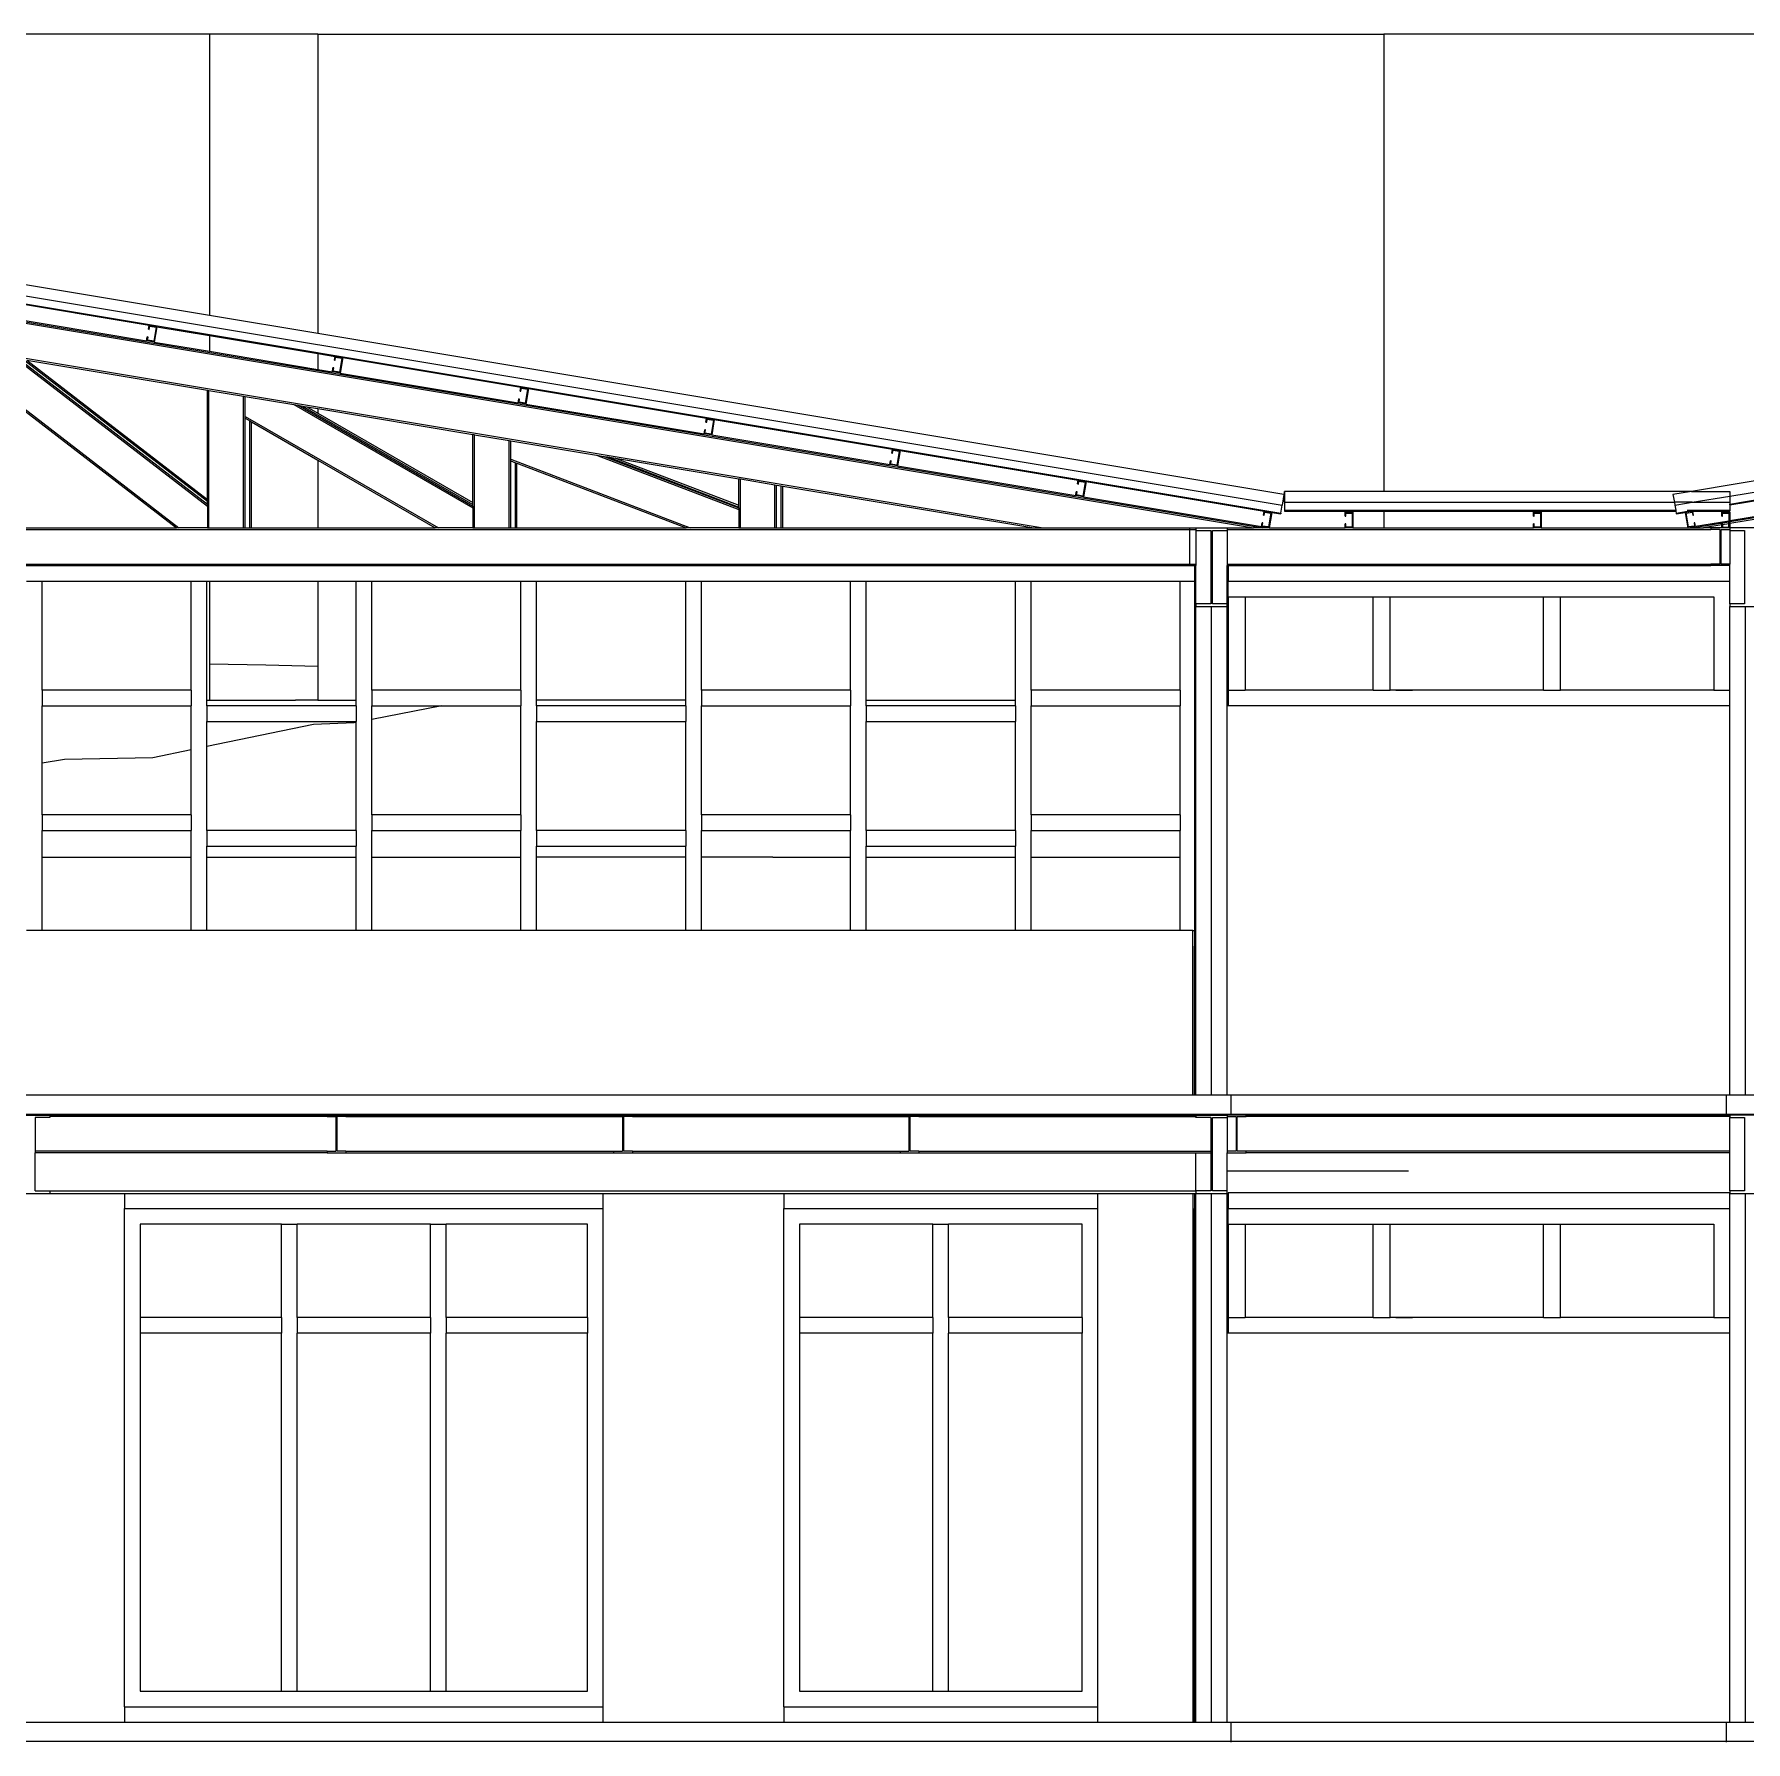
# Model space of a CAD drawing. Extents: x -49.2 to 49.2, y -12.4 to 14.6.
# Drawn here: x -15.67 to -4.77, y 1.96 to 12.83 of the extents above; entities that cross this region are included whole.
import ezdxf

# ---------------------------------------------------------------- set-up
doc = ezdxf.new("R2010")
doc.units = 0
doc.layers.get('0').update_dxf_attribs({"linetype": 'CONTINUOUS'})
doc.layers.add('SECTIONCUTEDGES', color=7, linetype='CONTINUOUS')

msp = doc.modelspace()

# ---------------------------------------------------------------- linework, layer by layer
for p, q in [((-14.553, 12.833), (-22.623, 12.833)), ((-14.553, 12.833), (-14.553, 11.042)), ((-13.863, 12.833), (-14.553, 12.833)), ((-13.863, 12.833), (-13.863, 10.927)), ((-13.863, 12.833), (-7.073, 12.833)), ((-7.073, 12.833), (-7.073, 9.921)), ((-3.773, 12.833), (-7.073, 12.833)), ((-24.951, 12.653), (-7.729, 9.783)), ((-25.01, 12.539), (-7.903, 9.688)), ((-24.969, 12.542), (-7.843, 9.688)), ((-4.87, 9.84), (11.846, 12.626)), ((12.07, 12.539), (-4.87, 9.716)), ((11.739, 12.494), (-4.87, 9.726)), ((-25.046, 12.322), (-9.243, 9.688)), ((-16.072, 11.168), (-14.938, 10.979)), ((-16.089, 11.069), (-14.954, 10.88)), ((-14.889, 10.97), (-14.553, 10.914)), ((-14.553, 10.914), (-14.553, 10.813)), ((-14.553, 10.914), (-13.863, 10.799)), ((-14.905, 10.872), (-14.553, 10.813)), ((-14.553, 10.813), (-13.863, 10.698)), ((-13.863, 10.799), (-13.863, 10.698)), ((-13.863, 10.799), (-13.754, 10.781)), ((-15.789, 10.769), (-14.567, 9.827)), ((-15.769, 10.766), (-14.567, 9.84)), ((-15.738, 10.761), (-14.567, 9.858)), ((-15.718, 10.757), (-14.567, 9.87)), ((-15.718, 10.757), (-14.567, 10.565)), ((-13.863, 10.698), (-13.771, 10.683)), ((-13.705, 10.773), (-12.571, 10.584)), ((-16.02, 10.668), (-14.748, 9.688)), ((-15.98, 10.625), (-14.764, 9.688)), ((-13.721, 10.674), (-12.587, 10.485)), ((-12.521, 10.576), (-11.387, 10.387)), ((-14.567, 10.565), (-14.557, 10.564)), ((-14.567, 9.87), (-14.567, 10.565)), ((-14.557, 9.688), (-14.557, 10.564)), ((-14.557, 10.564), (-14.337, 10.527)), ((-14.337, 9.688), (-14.337, 10.527)), ((-14.337, 10.527), (-14.327, 10.525)), ((-14.327, 10.398), (-14.327, 10.525)), ((-14.327, 10.525), (-14.017, 10.474)), ((-14.017, 10.474), (-12.875, 9.815)), ((-14.017, 10.474), (-13.989, 10.469)), ((-13.989, 10.469), (-12.875, 9.827)), ((-13.989, 10.469), (-13.961, 10.464)), ((-12.538, 10.477), (-11.403, 10.288)), ((-14.327, 10.387), (-14.327, 10.398)), ((-14.327, 10.398), (-13.095, 9.688)), ((-14.327, 9.688), (-14.327, 10.387)), ((-14.327, 10.387), (-14.297, 10.37)), ((-14.297, 9.688), (-14.297, 10.37)), ((-14.297, 10.37), (-14.287, 10.364)), ((-14.287, 9.688), (-14.287, 10.364)), ((-14.287, 10.364), (-13.863, 10.119)), ((-13.961, 10.464), (-12.875, 9.838)), ((-13.961, 10.464), (-13.933, 10.46)), ((-13.933, 10.46), (-13.863, 10.419)), ((-13.933, 10.46), (-13.863, 10.448)), ((-13.863, 10.448), (-13.863, 10.419)), ((-13.863, 10.448), (-12.875, 10.283)), ((-13.863, 10.419), (-12.875, 9.85)), ((-11.338, 10.379), (-10.203, 10.189)), ((-12.865, 10.282), (-12.875, 10.283)), ((-12.875, 9.85), (-12.875, 10.283)), ((-12.865, 9.688), (-12.865, 10.282)), ((-12.865, 10.282), (-12.645, 10.245)), ((-11.354, 10.28), (-10.22, 10.091)), ((-12.645, 9.688), (-12.645, 10.245)), ((-12.645, 10.245), (-12.635, 10.243)), ((-12.635, 10.125), (-12.635, 10.243)), ((-12.635, 10.243), (-12.088, 10.152)), ((-12.088, 10.152), (-12.039, 10.144)), ((-12.088, 10.152), (-11.182, 9.806)), ((-12.039, 10.144), (-11.182, 9.817)), ((-12.039, 10.144), (-12.017, 10.14)), ((-12.017, 10.14), (-11.182, 9.821)), ((-12.017, 10.14), (-11.968, 10.132)), ((-10.154, 10.181), (-9.02, 9.992)), ((-13.863, 10.119), (-13.863, 9.688)), ((-13.863, 10.119), (-13.115, 9.688)), ((-12.635, 10.115), (-12.635, 10.125)), ((-12.635, 10.125), (-11.491, 9.688)), ((-12.635, 9.688), (-12.635, 10.115)), ((-12.635, 10.115), (-12.605, 10.103)), ((-12.605, 9.688), (-12.605, 10.103)), ((-12.605, 10.103), (-12.595, 10.1)), ((-12.595, 9.688), (-12.595, 10.1)), ((-12.595, 10.1), (-11.518, 9.688)), ((-11.968, 10.132), (-11.182, 9.832)), ((-11.968, 10.132), (-11.182, 10.001)), ((-10.17, 10.083), (-9.036, 9.894)), ((-11.182, 10.001), (-11.172, 10)), ((-11.182, 9.832), (-11.182, 10.001)), ((-11.172, 9.688), (-11.172, 10)), ((-11.172, 10), (-10.952, 9.963)), ((-10.952, 9.688), (-10.952, 9.963)), ((-10.952, 9.963), (-10.942, 9.961)), ((-10.942, 9.688), (-10.942, 9.961)), ((-10.942, 9.961), (-10.912, 9.956)), ((-10.912, 9.688), (-10.912, 9.956)), ((-10.912, 9.956), (-10.902, 9.955)), ((-10.902, 9.688), (-10.902, 9.955)), ((-10.902, 9.955), (-9.303, 9.688)), ((-8.97, 9.984), (-7.836, 9.795)), ((-4.87, 9.834), (-3.97, 9.984)), ((-14.567, 9.858), (-14.567, 9.87)), ((-14.567, 9.84), (-14.567, 9.858)), ((-14.567, 9.84), (-14.567, 9.827)), ((-14.567, 9.827), (-14.567, 9.688)), ((-12.875, 9.838), (-12.875, 9.85)), ((-12.875, 9.827), (-12.875, 9.838)), ((-12.875, 9.827), (-12.875, 9.815)), ((-12.875, 9.815), (-12.875, 9.688)), ((-11.182, 9.821), (-11.182, 9.832)), ((-11.182, 9.817), (-11.182, 9.821)), ((-11.182, 9.817), (-11.182, 9.806)), ((-8.987, 9.885), (-7.852, 9.696)), ((-7.729, 9.783), (-7.721, 9.832)), ((-7.706, 9.921), (-7.706, 9.801)), ((-7.706, 9.921), (-7.706, 9.801)), ((-7.706, 9.921), (-7.706, 9.801)), ((-7.706, 9.851), (-7.706, 9.801)), ((-5.219, 9.832), (-5.214, 9.801)), ((-3.953, 9.885), (-4.87, 9.733)), ((-4.87, 9.851), (-4.87, 9.84)), ((-4.87, 9.834), (-4.87, 9.84)), ((-4.87, 9.834), (-4.87, 9.801)), ((-11.182, 9.806), (-11.182, 9.688)), ((-7.787, 9.787), (-7.73, 9.777)), ((-7.729, 9.783), (-7.73, 9.777)), ((-7.706, 9.801), (-5.214, 9.801)), ((-7.706, 9.801), (-7.706, 9.795)), ((-7.706, 9.795), (-7.073, 9.795)), ((-7.073, 9.795), (-7.073, 9.688)), ((-7.073, 9.795), (-5.213, 9.795)), ((-5.214, 9.801), (-5.213, 9.795)), ((-5.213, 9.795), (-5.211, 9.783)), ((-5.211, 9.783), (-5.139, 9.795)), ((-5.211, 9.783), (-5.21, 9.777)), ((-5.21, 9.777), (-5.153, 9.787)), ((-5.14, 9.801), (-5.104, 9.801)), ((-5.139, 9.795), (-5.104, 9.801)), ((-5.139, 9.795), (-5.104, 9.795)), ((-5.104, 9.801), (-4.87, 9.801)), ((-5.104, 9.795), (-4.87, 9.795)), ((-4.875, 9.725), (-5.097, 9.688)), ((-4.875, 9.732), (-5.088, 9.696)), ((-4.92, 9.708), (-5.037, 9.688)), ((-4.875, 9.715), (-4.915, 9.708)), ((-4.87, 9.801), (-4.87, 9.795)), ((-23.11, 9.678), (-8.31, 9.678)), ((-15.98, 9.688), (-14.764, 9.688)), ((-14.748, 9.688), (-14.764, 9.688)), ((-14.567, 9.688), (-14.748, 9.688)), ((-14.567, 9.688), (-14.557, 9.688)), ((-14.557, 9.688), (-14.337, 9.688)), ((-14.337, 9.688), (-14.327, 9.688)), ((-14.327, 9.688), (-14.297, 9.688)), ((-14.297, 9.688), (-14.287, 9.688)), ((-14.287, 9.688), (-13.863, 9.688)), ((-13.863, 9.688), (-13.115, 9.688)), ((-13.095, 9.688), (-13.115, 9.688)), ((-12.875, 9.688), (-13.095, 9.688)), ((-12.875, 9.688), (-12.865, 9.688)), ((-12.865, 9.688), (-12.645, 9.688)), ((-12.645, 9.688), (-12.635, 9.688)), ((-12.635, 9.688), (-12.605, 9.688)), ((-12.605, 9.688), (-12.595, 9.688)), ((-12.595, 9.688), (-11.518, 9.688)), ((-11.491, 9.688), (-11.518, 9.688)), ((-11.182, 9.688), (-11.491, 9.688)), ((-11.182, 9.688), (-11.172, 9.688)), ((-11.172, 9.688), (-10.952, 9.688)), ((-10.952, 9.688), (-10.942, 9.688)), ((-10.942, 9.688), (-10.912, 9.688)), ((-10.912, 9.688), (-10.902, 9.688)), ((-10.902, 9.688), (-9.303, 9.688)), ((-9.303, 9.688), (-9.243, 9.688)), ((-9.243, 9.688), (-8.31, 9.688)), ((-8.31, 9.688), (-8.27, 9.688)), ((-8.31, 9.688), (-8.31, 9.678)), ((-8.31, 9.678), (-8.27, 9.678)), ((-8.31, 9.678), (-8.31, 9.458)), ((-8.27, 9.672), (-8.27, 9.458)), ((-8.07, 9.688), (-7.903, 9.688)), ((-8.07, 9.678), (-4.99, 9.678)), ((-8.07, 9.672), (-8.07, 9.458)), ((-7.843, 9.688), (-7.903, 9.688)), ((-7.903, 9.688), (-7.903, 9.688)), ((-7.803, 9.688), (-7.843, 9.688)), ((-7.803, 9.688), (-7.32, 9.688)), ((-7.27, 9.688), (-7.073, 9.688)), ((-7.073, 9.688), (-6.12, 9.688)), ((-6.07, 9.688), (-5.137, 9.688)), ((-5.137, 9.688), (-5.097, 9.688)), ((-5.097, 9.688), (-5.037, 9.688)), ((-4.99, 9.688), (-5.037, 9.688)), ((-5.037, 9.688), (-5.037, 9.688)), ((-4.87, 9.672), (-4.87, 9.458)), ((-22.623, 9.458), (-14.553, 9.458)), ((-22.623, 9.448), (-14.553, 9.448)), ((-14.553, 9.458), (-14.553, 9.448)), ((-14.553, 9.458), (-13.863, 9.458)), ((-14.553, 9.448), (-13.863, 9.448)), ((-13.863, 9.458), (-13.863, 9.448)), ((-13.863, 9.458), (-8.31, 9.458)), ((-13.863, 9.448), (-8.31, 9.448)), ((-8.31, 9.458), (-8.31, 9.448)), ((-8.31, 9.458), (-8.27, 9.458)), ((-8.31, 9.448), (-8.28, 9.448)), ((-8.28, 9.448), (-8.27, 9.448)), ((-8.28, 9.448), (-8.28, 9.348)), ((-8.27, 9.458), (-8.27, 9.448)), ((-8.27, 9.348), (-8.27, 9.448)), ((-8.07, 9.458), (-8.07, 9.448)), ((-8.07, 9.458), (-4.99, 9.458)), ((-8.07, 9.448), (-8.064, 9.448)), ((-8.07, 9.204), (-8.07, 9.448)), ((-8.064, 9.448), (-8.064, 9.348)), ((-8.064, 9.448), (-4.99, 9.448)), ((-4.87, 9.348), (-4.87, 9.448)), ((-15.72, 9.348), (-15.62, 9.348)), ((-15.62, 8.654), (-15.62, 9.348)), ((-15.62, 9.348), (-14.67, 9.348)), ((-14.67, 9.348), (-14.57, 9.348)), ((-14.67, 8.654), (-14.67, 9.348)), ((-14.57, 8.59), (-14.57, 9.348)), ((-14.57, 9.348), (-14.553, 9.348)), ((-14.553, 9.348), (-14.553, 8.975)), ((-14.553, 9.348), (-13.863, 9.348)), ((-13.863, 9.348), (-13.863, 8.96)), ((-13.863, 9.348), (-13.62, 9.348)), ((-13.62, 9.348), (-13.52, 9.348)), ((-13.62, 8.59), (-13.62, 9.348)), ((-13.52, 8.654), (-13.52, 9.348)), ((-13.52, 9.348), (-12.57, 9.348)), ((-12.57, 9.348), (-12.47, 9.348)), ((-12.57, 8.654), (-12.57, 9.348)), ((-12.47, 8.59), (-12.47, 9.348)), ((-12.47, 9.348), (-11.52, 9.348)), ((-11.52, 9.348), (-11.42, 9.348)), ((-11.52, 8.59), (-11.52, 9.348)), ((-11.42, 8.654), (-11.42, 9.348)), ((-11.42, 9.348), (-10.47, 9.348)), ((-10.47, 9.348), (-10.37, 9.348)), ((-10.47, 8.654), (-10.47, 9.348)), ((-10.37, 8.59), (-10.37, 9.348)), ((-10.37, 9.348), (-9.42, 9.348)), ((-9.42, 9.348), (-9.32, 9.348)), ((-9.42, 8.59), (-9.42, 9.348)), ((-9.32, 8.654), (-9.32, 9.348)), ((-9.32, 9.348), (-8.37, 9.348)), ((-8.37, 9.348), (-8.28, 9.348)), ((-8.37, 8.654), (-8.37, 9.348)), ((-8.28, 9.348), (-8.27, 9.348)), ((-8.28, 9.348), (-8.28, 7.124)), ((-8.27, 9.204), (-8.27, 9.348)), ((-8.064, 9.348), (-4.87, 9.348)), ((-8.064, 9.248), (-8.064, 9.348)), ((-4.87, 9.204), (-4.87, 9.348)), ((-8.27, 7.124), (-8.27, 9.188)), ((-8.17, 6.074), (-8.17, 9.188)), ((-8.07, 8.59), (-8.07, 9.188)), ((-8.064, 9.248), (-8.064, 8.654)), ((-8.064, 9.248), (-7.957, 9.248)), ((-7.957, 9.248), (-7.957, 8.654)), ((-7.957, 9.248), (-7.141, 9.248)), ((-7.141, 9.248), (-7.033, 9.248)), ((-7.141, 8.654), (-7.141, 9.248)), ((-7.033, 8.654), (-7.033, 9.248)), ((-7.033, 9.248), (-6.056, 9.248)), ((-6.056, 9.248), (-5.948, 9.248)), ((-6.056, 8.654), (-6.056, 9.248)), ((-5.948, 8.654), (-5.948, 9.248)), ((-5.948, 9.248), (-4.971, 9.248)), ((-4.971, 9.248), (-4.971, 8.654)), ((-4.87, 8.654), (-4.87, 9.188)), ((-4.77, 6.074), (-4.77, 9.188)), ((-14.553, 8.975), (-14.553, 8.83)), ((-13.863, 8.96), (-13.863, 8.806)), ((-14.553, 8.83), (-14.553, 8.821)), ((-14.194, 8.813), (-14.553, 8.821)), ((-14.553, 8.821), (-14.553, 8.805)), ((-14.553, 8.805), (-14.553, 8.792)), ((-14.553, 8.792), (-14.553, 8.777)), ((-14.553, 8.777), (-14.553, 8.59)), ((-13.863, 8.806), (-14.194, 8.813)), ((-13.863, 8.806), (-13.863, 8.798)), ((-13.863, 8.798), (-13.863, 8.772)), ((-13.863, 8.772), (-13.863, 8.761)), ((-13.863, 8.761), (-13.863, 8.748)), ((-13.863, 8.748), (-13.863, 8.59)), ((-14.67, 8.654), (-15.62, 8.654)), ((-15.62, 8.654), (-15.62, 8.554)), ((-14.67, 8.654), (-14.67, 8.554)), ((-12.57, 8.654), (-13.52, 8.654)), ((-13.52, 8.654), (-13.52, 8.554)), ((-12.57, 8.654), (-12.57, 8.554)), ((-10.47, 8.654), (-11.42, 8.654)), ((-11.42, 8.654), (-11.42, 8.554)), ((-10.47, 8.654), (-10.47, 8.554)), ((-8.37, 8.654), (-9.32, 8.654)), ((-9.32, 8.654), (-9.32, 8.554)), ((-8.37, 8.654), (-8.37, 8.554)), ((-8.064, 8.654), (-7.957, 8.654)), ((-8.064, 8.654), (-8.064, 8.59)), ((-7.141, 8.654), (-7.957, 8.654)), ((-7.141, 8.654), (-7.033, 8.654)), ((-6.056, 8.654), (-7.033, 8.654)), ((-6.997, 8.654), (-6.891, 8.654)), ((-6.056, 8.654), (-5.948, 8.654)), ((-4.971, 8.654), (-5.948, 8.654)), ((-4.971, 8.654), (-4.87, 8.654)), ((-4.87, 8.554), (-4.87, 8.654)), ((-15.62, 8.554), (-15.574, 8.554)), ((-15.62, 8.542), (-15.62, 8.554)), ((-15.62, 8.389), (-15.62, 8.542)), ((-15.574, 8.554), (-14.87, 8.554)), ((-14.87, 8.554), (-14.821, 8.554)), ((-14.821, 8.554), (-14.67, 8.554)), ((-14.67, 8.42), (-14.67, 8.554)), ((-14.57, 8.554), (-14.57, 8.59)), ((-14.57, 8.59), (-14.553, 8.59)), ((-14.57, 8.554), (-14.57, 8.454)), ((-14.147, 8.554), (-14.57, 8.554)), ((-14.553, 8.59), (-14.006, 8.59)), ((-14.095, 8.554), (-14.147, 8.554)), ((-13.62, 8.554), (-14.095, 8.554)), ((-13.863, 8.59), (-14.006, 8.59)), ((-13.863, 8.59), (-13.62, 8.59)), ((-13.62, 8.554), (-13.62, 8.59)), ((-13.62, 8.554), (-13.62, 8.454)), ((-13.074, 8.554), (-13.52, 8.468)), ((-13.52, 8.554), (-13.47, 8.554)), ((-13.52, 8.521), (-13.52, 8.554)), ((-13.52, 8.468), (-13.52, 8.521)), ((-13.47, 8.554), (-13.074, 8.554)), ((-13.074, 8.554), (-12.603, 8.554)), ((-12.603, 8.554), (-12.57, 8.554)), ((-12.57, 8.546), (-12.57, 8.554)), ((-12.57, 8.088), (-12.57, 8.546)), ((-11.52, 8.59), (-12.47, 8.59)), ((-12.47, 8.554), (-12.47, 8.59)), ((-11.52, 8.554), (-12.47, 8.554)), ((-12.47, 8.554), (-12.47, 8.454)), ((-11.52, 8.554), (-11.52, 8.59)), ((-11.52, 8.554), (-11.52, 8.454)), ((-11.42, 8.112), (-11.42, 8.554)), ((-11.42, 8.554), (-10.51, 8.554)), ((-10.51, 8.554), (-10.47, 8.554)), ((-10.47, 8.551), (-10.47, 8.554)), ((-10.47, 7.998), (-10.47, 8.551)), ((-10.37, 8.59), (-9.42, 8.59)), ((-10.37, 8.554), (-10.37, 8.59)), ((-9.42, 8.554), (-10.37, 8.554)), ((-10.37, 8.554), (-10.37, 8.454)), ((-9.42, 8.554), (-9.42, 8.59)), ((-9.42, 8.554), (-9.42, 8.454)), ((-9.32, 8.459), (-9.32, 8.554)), ((-9.32, 8.554), (-9.273, 8.554)), ((-9.273, 8.554), (-8.37, 8.554)), ((-8.37, 8.274), (-8.37, 8.554)), ((-8.064, 8.59), (-8.07, 8.59)), ((-8.07, 8.554), (-8.07, 8.59)), ((-8.064, 8.554), (-8.07, 8.554)), ((-8.07, 6.074), (-8.07, 8.554)), ((-8.064, 8.59), (-8.064, 8.554)), ((-4.87, 8.554), (-8.064, 8.554)), ((-4.87, 6.074), (-4.87, 8.554)), ((-14.67, 8.322), (-14.67, 8.42)), ((-14.57, 8.454), (-14.537, 8.454)), ((-14.57, 8.445), (-14.57, 8.454)), ((-14.57, 8.362), (-14.57, 8.445)), ((-13.891, 8.435), (-14.57, 8.295)), ((-14.537, 8.454), (-14.343, 8.454)), ((-14.343, 8.454), (-13.834, 8.454)), ((-13.633, 8.446), (-13.891, 8.435)), ((-13.834, 8.454), (-13.621, 8.454)), ((-13.62, 8.448), (-13.633, 8.446)), ((-13.621, 8.454), (-13.62, 8.454)), ((-13.62, 8.448), (-13.62, 8.454)), ((-13.62, 8.132), (-13.62, 8.448)), ((-13.52, 8.173), (-13.52, 8.468)), ((-12.47, 8.13), (-12.47, 8.454)), ((-12.47, 8.454), (-11.707, 8.454)), ((-11.707, 8.454), (-11.537, 8.454)), ((-11.537, 8.454), (-11.52, 8.454)), ((-11.52, 8.064), (-11.52, 8.454)), ((-10.37, 8.454), (-9.535, 8.454)), ((-10.37, 8.046), (-10.37, 8.454)), ((-9.535, 8.454), (-9.42, 8.454)), ((-9.42, 8.255), (-9.42, 8.454)), ((-9.32, 7.86), (-9.32, 8.459)), ((-15.62, 8.304), (-15.62, 8.389)), ((-15.62, 8.189), (-15.62, 8.304)), ((-14.67, 8.274), (-14.67, 8.322)), ((-14.57, 8.295), (-14.57, 8.362)), ((-14.57, 8.214), (-14.57, 8.295)), ((-15.478, 8.212), (-15.62, 8.189)), ((-15.62, 8.176), (-15.62, 8.189)), ((-14.914, 8.224), (-15.478, 8.212)), ((-14.67, 8.274), (-14.914, 8.224)), ((-14.67, 8.181), (-14.67, 8.274)), ((-14.67, 7.86), (-14.67, 8.181)), ((-14.57, 7.826), (-14.57, 8.214)), ((-9.42, 7.76), (-9.42, 8.255)), ((-8.37, 7.86), (-8.37, 8.274)), ((-15.62, 7.939), (-15.62, 8.176)), ((-13.62, 7.76), (-13.62, 8.132)), ((-13.52, 7.86), (-13.52, 8.173)), ((-12.57, 7.86), (-12.57, 8.088)), ((-12.47, 7.76), (-12.47, 8.13)), ((-11.42, 7.86), (-11.42, 8.112)), ((-11.52, 7.76), (-11.52, 8.064)), ((-10.47, 7.86), (-10.47, 7.998)), ((-10.37, 7.76), (-10.37, 8.046)), ((-15.62, 7.872), (-15.62, 7.939)), ((-15.62, 7.86), (-15.62, 7.872)), ((-14.67, 7.86), (-15.62, 7.86)), ((-15.62, 7.86), (-15.62, 7.76)), ((-14.67, 7.86), (-14.67, 7.76)), ((-13.52, 7.86), (-13.52, 7.76)), ((-13.414, 7.86), (-13.52, 7.86)), ((-13.109, 7.86), (-13.414, 7.86)), ((-12.57, 7.86), (-13.109, 7.86)), ((-12.57, 7.86), (-12.57, 7.76)), ((-11.42, 7.86), (-11.42, 7.76)), ((-11.071, 7.86), (-11.42, 7.86)), ((-10.753, 7.86), (-11.071, 7.86)), ((-10.47, 7.86), (-10.753, 7.86)), ((-10.47, 7.86), (-10.47, 7.76)), ((-9.32, 7.86), (-9.32, 7.76)), ((-9.204, 7.86), (-9.32, 7.86)), ((-8.37, 7.86), (-9.204, 7.86)), ((-8.37, 7.86), (-8.37, 7.76)), ((-15.62, 7.76), (-14.67, 7.76)), ((-15.62, 7.59), (-15.62, 7.76)), ((-14.67, 7.759), (-14.67, 7.76)), ((-14.67, 7.696), (-14.67, 7.759)), ((-14.57, 7.76), (-14.57, 7.826)), ((-14.57, 7.76), (-14.57, 7.66)), ((-14.517, 7.76), (-14.57, 7.76)), ((-13.62, 7.76), (-14.517, 7.76)), ((-13.62, 7.76), (-13.62, 7.66)), ((-13.52, 7.76), (-13.345, 7.76)), ((-13.52, 7.686), (-13.52, 7.76)), ((-13.345, 7.76), (-12.57, 7.76)), ((-12.57, 7.59), (-12.57, 7.76)), ((-12.47, 7.76), (-12.47, 7.66)), ((-12.307, 7.76), (-12.47, 7.76)), ((-12.146, 7.76), (-12.307, 7.76)), ((-11.52, 7.76), (-12.146, 7.76)), ((-11.52, 7.76), (-11.52, 7.66)), ((-11.42, 7.76), (-11.158, 7.76)), ((-11.42, 7.59), (-11.42, 7.76)), ((-11.158, 7.76), (-10.958, 7.76)), ((-10.958, 7.76), (-10.47, 7.76)), ((-10.47, 7.59), (-10.47, 7.76)), ((-10.37, 7.76), (-10.37, 7.66)), ((-9.663, 7.76), (-10.37, 7.76)), ((-9.42, 7.76), (-9.663, 7.76)), ((-9.42, 7.76), (-9.42, 7.66)), ((-9.32, 7.76), (-8.37, 7.76)), ((-9.32, 7.59), (-9.32, 7.76)), ((-8.37, 7.59), (-8.37, 7.76)), ((-14.67, 7.59), (-14.67, 7.696)), ((-14.57, 7.59), (-14.57, 7.66)), ((-14.57, 7.66), (-13.66, 7.66)), ((-13.66, 7.66), (-13.62, 7.66)), ((-13.62, 7.643), (-13.62, 7.66)), ((-13.62, 7.59), (-13.62, 7.643)), ((-13.52, 7.59), (-13.52, 7.686)), ((-12.47, 7.66), (-12.418, 7.66)), ((-12.47, 7.613), (-12.47, 7.66)), ((-12.418, 7.66), (-12.352, 7.66)), ((-12.352, 7.66), (-11.52, 7.66)), ((-11.52, 7.59), (-11.52, 7.66)), ((-10.37, 7.66), (-9.712, 7.66)), ((-10.37, 7.59), (-10.37, 7.66)), ((-9.712, 7.66), (-9.606, 7.66)), ((-9.606, 7.66), (-9.42, 7.66)), ((-9.42, 7.59), (-9.42, 7.66)), ((-15.62, 7.124), (-15.62, 7.59)), ((-15.62, 7.59), (-14.926, 7.59)), ((-14.926, 7.59), (-14.67, 7.59)), ((-14.67, 7.33), (-14.67, 7.59)), ((-14.57, 7.59), (-14.356, 7.59)), ((-14.57, 7.413), (-14.57, 7.59)), ((-14.356, 7.59), (-13.746, 7.59)), ((-13.746, 7.59), (-13.62, 7.59)), ((-13.62, 7.222), (-13.62, 7.59)), ((-13.52, 7.59), (-12.57, 7.59)), ((-13.52, 7.254), (-13.52, 7.59)), ((-12.57, 7.563), (-12.57, 7.59)), ((-12.57, 7.289), (-12.57, 7.563)), ((-12.47, 7.602), (-12.47, 7.613)), ((-12.47, 7.59), (-12.47, 7.602)), ((-11.52, 7.59), (-12.47, 7.59)), ((-12.47, 7.124), (-12.47, 7.59)), ((-11.52, 7.282), (-11.52, 7.59)), ((-11.306, 7.59), (-11.42, 7.59)), ((-11.42, 7.338), (-11.42, 7.59)), ((-10.966, 7.59), (-11.306, 7.59)), ((-10.966, 7.59), (-10.47, 7.59)), ((-10.47, 7.242), (-10.47, 7.59)), ((-10.37, 7.59), (-9.746, 7.59)), ((-10.37, 7.278), (-10.37, 7.59)), ((-9.746, 7.59), (-9.496, 7.59)), ((-9.496, 7.59), (-9.42, 7.59)), ((-9.42, 7.124), (-9.42, 7.59)), ((-9.32, 7.59), (-8.37, 7.59)), ((-9.32, 7.124), (-9.32, 7.59)), ((-8.37, 7.347), (-8.37, 7.59)), ((-14.67, 7.124), (-14.67, 7.33)), ((-14.57, 7.124), (-14.57, 7.413)), ((-11.42, 7.248), (-11.42, 7.338)), ((-8.37, 7.124), (-8.37, 7.347)), ((-13.62, 7.124), (-13.62, 7.222)), ((-13.52, 7.124), (-13.52, 7.254)), ((-12.57, 7.124), (-12.57, 7.289)), ((-11.52, 7.173), (-11.52, 7.282)), ((-11.42, 7.124), (-11.42, 7.248)), ((-10.47, 7.124), (-10.47, 7.242)), ((-10.37, 7.124), (-10.37, 7.278)), ((-15.62, 7.124), (-15.72, 7.124)), ((-14.92, 7.124), (-15.62, 7.124)), ((-14.67, 7.124), (-14.92, 7.124)), ((-14.57, 7.124), (-14.67, 7.124)), ((-13.921, 7.124), (-14.57, 7.124)), ((-13.62, 7.124), (-13.921, 7.124)), ((-13.52, 7.124), (-13.62, 7.124)), ((-12.616, 7.124), (-13.52, 7.124)), ((-12.57, 7.124), (-12.616, 7.124)), ((-12.47, 7.124), (-12.57, 7.124)), ((-11.805, 7.124), (-12.47, 7.124)), ((-11.586, 7.124), (-11.805, 7.124)), ((-11.52, 7.124), (-11.586, 7.124)), ((-11.52, 7.124), (-11.52, 7.173)), ((-11.42, 7.124), (-11.52, 7.124)), ((-10.801, 7.124), (-11.42, 7.124)), ((-10.47, 7.124), (-10.801, 7.124)), ((-10.37, 7.124), (-10.47, 7.124)), ((-9.673, 7.124), (-10.37, 7.124)), ((-9.42, 7.124), (-9.673, 7.124)), ((-9.32, 7.124), (-9.42, 7.124)), ((-8.813, 7.124), (-9.32, 7.124)), ((-8.37, 7.124), (-8.813, 7.124)), ((-8.29, 7.124), (-8.37, 7.124)), ((-8.29, 6.074), (-8.29, 7.124)), ((-8.29, 7.124), (-8.28, 7.124)), ((-8.28, 7.124), (-8.27, 7.124)), ((-8.28, 7.124), (-8.28, 7.024)), ((-8.27, 7.024), (-8.27, 7.124)), ((-8.28, 6.074), (-8.28, 7.024)), ((-8.28, 7.024), (-8.27, 7.024)), ((-8.27, 6.074), (-8.27, 7.024)), ((-13.805, 5.948), (-15.57, 5.948)), ((-13.805, 5.938), (-15.57, 5.938)), ((-13.685, 5.948), (-11.98, 5.948)), ((-13.685, 5.938), (-11.98, 5.938)), ((-11.86, 5.948), (-10.155, 5.948)), ((-11.86, 5.938), (-10.155, 5.938)), ((-10.035, 5.948), (-8.27, 5.948)), ((-10.035, 5.938), (-8.27, 5.938)), ((-8.07, 5.932), (-8.07, 5.718)), ((-8.048, 5.954), (-8.048, 5.948)), ((-4.892, 5.948), (-7.95, 5.948)), ((-4.87, 5.938), (-7.95, 5.938)), ((-4.892, 5.954), (-4.892, 5.948)), ((-4.87, 5.948), (-4.892, 5.948)), ((-4.87, 5.718), (-4.87, 5.932)), ((-13.805, 5.718), (-15.665, 5.718)), ((-13.805, 5.708), (-15.665, 5.708)), ((-13.685, 5.718), (-11.98, 5.718)), ((-13.685, 5.708), (-11.98, 5.708)), ((-11.86, 5.718), (-10.155, 5.718)), ((-11.86, 5.708), (-10.155, 5.708)), ((-10.035, 5.718), (-8.175, 5.718)), ((-10.035, 5.708), (-8.27, 5.708)), ((-8.27, 5.464), (-8.27, 5.708)), ((-8.27, 5.708), (-8.175, 5.708)), ((-8.07, 5.59), (-8.07, 5.708)), ((-4.87, 5.718), (-7.95, 5.718)), ((-6.011, 5.708), (-7.95, 5.708)), ((-5.871, 5.708), (-6.011, 5.708)), ((-4.87, 5.708), (-5.871, 5.708)), ((-4.87, 5.708), (-4.87, 5.718)), ((-4.87, 5.59), (-4.87, 5.708)), ((-6.916, 5.59), (-8.07, 5.59)), ((-8.07, 5.464), (-8.07, 5.59)), ((-4.87, 5.464), (-4.87, 5.59)), ((-15.57, 5.464), (-8.27, 5.464)), ((-8.064, 5.452), (-8.064, 5.378)), ((-7.661, 5.452), (-8.064, 5.452)), ((-7.261, 5.452), (-7.661, 5.452)), ((-6.913, 5.452), (-7.261, 5.452)), ((-4.87, 5.452), (-6.913, 5.452)), ((-15.57, 5.448), (-15.095, 5.448)), ((-15.095, 5.448), (-15.095, 5.352)), ((-15.095, 5.448), (-12.045, 5.448)), ((-15.095, 2.178), (-15.095, 5.352)), ((-15.095, 5.352), (-12.045, 5.352)), ((-12.045, 5.448), (-10.895, 5.448)), ((-12.045, 5.352), (-12.045, 5.448)), ((-12.045, 2.178), (-12.045, 5.352)), ((-10.895, 5.448), (-10.895, 5.352)), ((-10.895, 5.448), (-8.895, 5.448)), ((-10.895, 2.178), (-10.895, 5.352)), ((-10.895, 5.352), (-8.895, 5.352)), ((-8.895, 5.448), (-8.29, 5.448)), ((-8.895, 5.352), (-8.895, 5.448)), ((-8.895, 2.178), (-8.895, 5.352)), ((-8.29, 5.448), (-8.29, 2.078)), ((-8.29, 5.448), (-8.28, 5.448)), ((-8.28, 5.448), (-8.28, 5.352)), ((-8.28, 5.448), (-8.27, 5.448)), ((-8.28, 5.352), (-8.27, 5.352)), ((-8.28, 2.078), (-8.28, 5.352)), ((-8.27, 5.352), (-8.27, 5.448)), ((-8.27, 2.078), (-8.27, 5.352)), ((-8.17, 2.078), (-8.17, 5.448)), ((-8.07, 5.377), (-8.07, 5.448)), ((-8.07, 5.13), (-8.07, 5.377)), ((-8.064, 5.378), (-8.064, 5.352)), ((-8.064, 5.352), (-4.87, 5.352)), ((-8.064, 5.252), (-8.064, 5.352)), ((-4.87, 5.352), (-4.87, 5.448)), ((-4.87, 4.658), (-4.87, 5.352)), ((-4.77, 2.078), (-4.77, 5.448)), ((-14.995, 5.252), (-14.995, 4.658)), ((-14.095, 5.252), (-14.995, 5.252)), ((-14.095, 5.252), (-13.995, 5.252)), ((-14.095, 4.658), (-14.095, 5.252)), ((-13.995, 4.658), (-13.995, 5.252)), ((-13.145, 5.252), (-13.995, 5.252)), ((-13.145, 5.252), (-13.045, 5.252)), ((-13.145, 4.658), (-13.145, 5.252)), ((-13.045, 4.658), (-13.045, 5.252)), ((-12.145, 5.252), (-13.045, 5.252)), ((-12.145, 4.658), (-12.145, 5.252)), ((-10.795, 5.252), (-10.795, 4.658)), ((-9.945, 5.252), (-10.795, 5.252)), ((-9.945, 5.252), (-9.845, 5.252)), ((-9.945, 4.658), (-9.945, 5.252)), ((-8.995, 5.252), (-9.845, 5.252)), ((-9.845, 4.658), (-9.845, 5.252)), ((-8.995, 4.658), (-8.995, 5.252)), ((-8.064, 5.252), (-7.957, 5.252)), ((-8.064, 5.252), (-8.064, 5.132)), ((-7.957, 5.252), (-7.957, 4.658)), ((-7.957, 5.252), (-7.141, 5.252)), ((-7.141, 5.252), (-7.033, 5.252)), ((-7.141, 4.658), (-7.141, 5.252)), ((-7.033, 4.658), (-7.033, 5.252)), ((-7.033, 5.252), (-6.056, 5.252)), ((-6.056, 5.252), (-5.948, 5.252)), ((-6.056, 4.658), (-6.056, 5.252)), ((-5.948, 4.658), (-5.948, 5.252)), ((-5.948, 5.252), (-4.971, 5.252)), ((-4.971, 5.252), (-4.971, 4.658)), ((-8.07, 4.59), (-8.07, 5.13)), ((-8.064, 5.132), (-8.064, 4.658)), ((-14.095, 4.658), (-14.995, 4.658)), ((-14.995, 4.658), (-14.995, 4.558)), ((-14.095, 4.658), (-14.095, 4.558)), ((-13.145, 4.658), (-13.995, 4.658)), ((-13.995, 4.658), (-13.995, 4.558)), ((-13.145, 4.658), (-13.145, 4.558)), ((-12.145, 4.658), (-13.045, 4.658)), ((-13.045, 4.658), (-13.045, 4.558)), ((-12.145, 4.658), (-12.145, 4.558)), ((-9.945, 4.658), (-10.795, 4.658)), ((-10.795, 4.658), (-10.795, 4.558)), ((-9.945, 4.658), (-9.945, 4.558)), ((-8.995, 4.658), (-9.845, 4.658)), ((-9.845, 4.658), (-9.845, 4.558)), ((-8.995, 4.658), (-8.995, 4.558)), ((-8.07, 4.558), (-8.07, 4.59)), ((-8.064, 4.658), (-7.957, 4.658)), ((-8.064, 4.658), (-8.064, 4.59)), ((-8.064, 4.59), (-8.064, 4.558)), ((-7.141, 4.658), (-7.957, 4.658)), ((-7.141, 4.658), (-7.033, 4.658)), ((-6.056, 4.658), (-7.033, 4.658)), ((-6.997, 4.658), (-6.891, 4.658)), ((-6.056, 4.658), (-5.948, 4.658)), ((-4.971, 4.658), (-5.948, 4.658)), ((-4.971, 4.658), (-4.87, 4.658)), ((-4.87, 4.558), (-4.87, 4.658)), ((-14.095, 4.558), (-14.995, 4.558)), ((-14.995, 4.558), (-14.995, 2.278)), ((-14.095, 2.278), (-14.095, 4.558)), ((-13.145, 4.558), (-13.995, 4.558)), ((-13.995, 2.278), (-13.995, 4.558)), ((-13.145, 2.278), (-13.145, 4.558)), ((-12.145, 4.558), (-13.045, 4.558)), ((-13.045, 2.278), (-13.045, 4.558)), ((-12.145, 2.278), (-12.145, 4.558)), ((-9.945, 4.558), (-10.795, 4.558)), ((-10.795, 4.558), (-10.795, 2.278)), ((-9.945, 2.278), (-9.945, 4.558)), ((-8.995, 4.558), (-9.845, 4.558)), ((-9.845, 2.278), (-9.845, 4.558)), ((-8.995, 2.278), (-8.995, 4.558)), ((-8.064, 4.558), (-8.07, 4.558)), ((-8.07, 2.078), (-8.07, 4.558)), ((-4.87, 4.558), (-8.064, 4.558)), ((-4.87, 2.078), (-4.87, 4.558)), ((-14.995, 2.278), (-14.095, 2.278)), ((-14.095, 2.278), (-13.995, 2.278)), ((-13.995, 2.278), (-13.145, 2.278)), ((-13.145, 2.278), (-13.045, 2.278)), ((-13.045, 2.278), (-12.145, 2.278)), ((-10.795, 2.278), (-9.945, 2.278)), ((-9.945, 2.278), (-9.845, 2.278)), ((-9.845, 2.278), (-8.995, 2.278)), ((-15.095, 2.178), (-12.045, 2.178)), ((-15.095, 2.178), (-15.095, 2.078)), ((-12.045, 2.078), (-12.045, 2.178)), ((-10.895, 2.178), (-8.895, 2.178)), ((-10.895, 2.178), (-10.895, 2.078)), ((-8.895, 2.078), (-8.895, 2.178)), ((-8.048, 1.958), (-8.048, 1.952)), ((-4.892, 1.958), (-4.892, 1.952))]:
    msp.add_line(p, q)
at = {"layer": 'SECTIONCUTEDGES'}
for p, q in [((-24.942, 12.702), (-7.721, 9.832)), ((-4.87, 9.89), (11.808, 12.67)), ((-14.553, 11.042), (-22.623, 12.387)), ((-13.863, 10.927), (-14.553, 11.042)), ((-14.954, 10.88), (-14.95, 10.905)), ((-14.945, 10.904), (-14.95, 10.905)), ((-14.949, 10.884), (-14.945, 10.904)), ((-14.942, 10.954), (-14.938, 10.979)), ((-14.942, 10.954), (-14.937, 10.953)), ((-14.938, 10.979), (-14.889, 10.97)), ((-14.937, 10.953), (-14.934, 10.973)), ((-14.934, 10.973), (-14.894, 10.966)), ((-14.894, 10.966), (-14.909, 10.877)), ((-14.889, 10.97), (-14.905, 10.872)), ((-7.709, 9.901), (-13.863, 10.927)), ((-14.905, 10.872), (-14.954, 10.88)), ((-14.909, 10.877), (-14.949, 10.884)), ((-13.771, 10.683), (-13.767, 10.707)), ((-13.762, 10.707), (-13.767, 10.707)), ((-13.765, 10.687), (-13.762, 10.707)), ((-13.726, 10.68), (-13.765, 10.687)), ((-13.758, 10.757), (-13.754, 10.781)), ((-13.758, 10.757), (-13.753, 10.756)), ((-13.754, 10.781), (-13.705, 10.773)), ((-13.753, 10.756), (-13.75, 10.776)), ((-13.75, 10.776), (-13.711, 10.769)), ((-13.711, 10.769), (-13.726, 10.68)), ((-13.705, 10.773), (-13.721, 10.674)), ((-13.721, 10.674), (-13.771, 10.683)), ((-12.575, 10.559), (-12.571, 10.584)), ((-12.571, 10.584), (-12.521, 10.576)), ((-12.57, 10.559), (-12.567, 10.578)), ((-12.567, 10.578), (-12.527, 10.572)), ((-12.521, 10.576), (-12.538, 10.477)), ((-12.587, 10.485), (-12.583, 10.51)), ((-12.538, 10.477), (-12.587, 10.485)), ((-12.578, 10.509), (-12.583, 10.51)), ((-12.581, 10.49), (-12.578, 10.509)), ((-12.542, 10.483), (-12.581, 10.49)), ((-12.575, 10.559), (-12.57, 10.559)), ((-12.527, 10.572), (-12.542, 10.483)), ((-11.391, 10.362), (-11.387, 10.387)), ((-11.391, 10.362), (-11.386, 10.361)), ((-11.387, 10.387), (-11.338, 10.379)), ((-11.386, 10.361), (-11.383, 10.381)), ((-11.383, 10.381), (-11.343, 10.374)), ((-11.343, 10.374), (-11.358, 10.286)), ((-11.338, 10.379), (-11.354, 10.28)), ((-11.403, 10.288), (-11.399, 10.313)), ((-11.354, 10.28), (-11.403, 10.288)), ((-11.394, 10.312), (-11.399, 10.313)), ((-11.398, 10.292), (-11.394, 10.312)), ((-11.358, 10.286), (-11.398, 10.292)), ((-10.207, 10.165), (-10.203, 10.189)), ((-10.207, 10.165), (-10.202, 10.164)), ((-10.203, 10.189), (-10.154, 10.181)), ((-10.202, 10.164), (-10.199, 10.184)), ((-10.199, 10.184), (-10.16, 10.177)), ((-10.16, 10.177), (-10.175, 10.088)), ((-10.154, 10.181), (-10.17, 10.083)), ((-3.773, 10.144), (-5.114, 9.921)), ((-10.22, 10.091), (-10.216, 10.115)), ((-10.17, 10.083), (-10.22, 10.091)), ((-10.211, 10.115), (-10.216, 10.115)), ((-10.214, 10.095), (-10.211, 10.115)), ((-10.175, 10.088), (-10.214, 10.095)), ((-9.024, 9.968), (-9.02, 9.992)), ((-9.024, 9.968), (-9.019, 9.967)), ((-9.02, 9.992), (-8.97, 9.984)), ((-9.019, 9.967), (-9.015, 9.986)), ((-9.015, 9.986), (-8.976, 9.98)), ((-8.976, 9.98), (-8.991, 9.891)), ((-8.97, 9.984), (-8.987, 9.885)), ((-9.036, 9.894), (-9.032, 9.918)), ((-8.987, 9.885), (-9.036, 9.894)), ((-9.027, 9.917), (-9.032, 9.918)), ((-9.03, 9.898), (-9.027, 9.917)), ((-8.991, 9.891), (-9.03, 9.898)), ((-7.709, 9.901), (-7.721, 9.832)), ((-7.706, 9.851), (-7.706, 9.921)), ((-7.073, 9.921), (-7.706, 9.921)), ((-7.706, 9.851), (-5.222, 9.851)), ((-5.114, 9.921), (-7.073, 9.921)), ((-5.114, 9.921), (-5.231, 9.901)), ((-5.231, 9.901), (-5.222, 9.851)), ((-5.222, 9.851), (-5.219, 9.832)), ((-5.109, 9.851), (-5.222, 9.851)), ((-5.219, 9.832), (-5.144, 9.845)), ((-5.144, 9.845), (-5.109, 9.851)), ((-5.114, 9.921), (-4.87, 9.921)), ((-5.109, 9.851), (-4.87, 9.89)), ((-5.109, 9.851), (-4.87, 9.851)), ((-4.87, 9.921), (-4.87, 9.89)), ((-4.87, 9.89), (-4.87, 9.851)), ((-7.852, 9.696), (-7.848, 9.721)), ((-7.843, 9.72), (-7.848, 9.721)), ((-7.847, 9.7), (-7.843, 9.72)), ((-7.84, 9.77), (-7.836, 9.795)), ((-7.84, 9.77), (-7.835, 9.769)), ((-7.836, 9.795), (-7.787, 9.787)), ((-7.835, 9.769), (-7.832, 9.789)), ((-7.832, 9.789), (-7.792, 9.783)), ((-7.792, 9.783), (-7.807, 9.694)), ((-7.787, 9.787), (-7.803, 9.688)), ((-7.32, 9.763), (-7.32, 9.788)), ((-7.32, 9.788), (-7.27, 9.788)), ((-7.32, 9.763), (-7.315, 9.763)), ((-7.315, 9.713), (-7.32, 9.713)), ((-7.32, 9.688), (-7.32, 9.713)), ((-7.315, 9.763), (-7.315, 9.783)), ((-7.315, 9.783), (-7.275, 9.783)), ((-7.315, 9.693), (-7.315, 9.713)), ((-7.275, 9.783), (-7.275, 9.693)), ((-7.27, 9.788), (-7.27, 9.688)), ((-6.12, 9.763), (-6.12, 9.788)), ((-6.12, 9.788), (-6.07, 9.788)), ((-6.12, 9.763), (-6.115, 9.763)), ((-6.115, 9.713), (-6.12, 9.713)), ((-6.12, 9.688), (-6.12, 9.713)), ((-6.115, 9.763), (-6.115, 9.783)), ((-6.115, 9.783), (-6.075, 9.783)), ((-6.115, 9.693), (-6.115, 9.713)), ((-6.075, 9.783), (-6.075, 9.693)), ((-6.07, 9.788), (-6.07, 9.688)), ((-5.104, 9.795), (-5.153, 9.787)), ((-5.153, 9.787), (-5.137, 9.688)), ((-5.148, 9.783), (-5.108, 9.789)), ((-5.133, 9.694), (-5.148, 9.783)), ((-5.108, 9.789), (-5.105, 9.769)), ((-5.105, 9.769), (-5.1, 9.77)), ((-5.1, 9.77), (-5.104, 9.795)), ((-5.092, 9.721), (-5.097, 9.72)), ((-5.097, 9.72), (-5.093, 9.7)), ((-5.088, 9.696), (-5.092, 9.721)), ((-4.92, 9.763), (-4.92, 9.788)), ((-4.92, 9.788), (-4.87, 9.788)), ((-4.92, 9.763), (-4.915, 9.763)), ((-4.92, 9.713), (-4.915, 9.713)), ((-4.92, 9.708), (-4.92, 9.713)), ((-4.92, 9.688), (-4.92, 9.708)), ((-4.915, 9.763), (-4.915, 9.783)), ((-4.915, 9.783), (-4.875, 9.783)), ((-4.915, 9.713), (-4.915, 9.708)), ((-4.915, 9.708), (-4.915, 9.693)), ((-4.875, 9.783), (-4.875, 9.732)), ((-4.875, 9.732), (-4.875, 9.725)), ((-4.875, 9.715), (-4.875, 9.725)), ((-4.875, 9.693), (-4.875, 9.715)), ((-4.87, 9.788), (-4.87, 9.733)), ((-4.87, 9.733), (-4.87, 9.726)), ((-4.87, 9.726), (-4.87, 9.716)), ((-4.87, 9.716), (-4.87, 9.688)), ((-8.27, 9.688), (-8.27, 9.678)), ((-8.27, 9.688), (-8.07, 9.688)), ((-8.27, 9.678), (-8.27, 9.672)), ((-8.27, 9.672), (-8.175, 9.672)), ((-8.175, 9.672), (-8.175, 9.204)), ((-8.165, 9.204), (-8.165, 9.672)), ((-8.165, 9.672), (-8.07, 9.672)), ((-8.07, 9.688), (-8.07, 9.678)), ((-8.07, 9.678), (-8.07, 9.672)), ((-7.803, 9.688), (-7.852, 9.696)), ((-7.807, 9.694), (-7.847, 9.7)), ((-7.27, 9.688), (-7.32, 9.688)), ((-7.275, 9.693), (-7.315, 9.693)), ((-6.07, 9.688), (-6.12, 9.688)), ((-6.075, 9.693), (-6.115, 9.693)), ((-5.137, 9.688), (-5.088, 9.696)), ((-5.093, 9.7), (-5.133, 9.694)), ((-4.92, 9.688), (-4.99, 9.688)), ((-4.99, 9.688), (-4.99, 9.678)), ((-4.933, 9.678), (-4.99, 9.678)), ((-4.933, 9.678), (-4.933, 9.458)), ((-4.927, 9.678), (-4.87, 9.678)), ((-4.927, 9.678), (-4.927, 9.458)), ((-4.87, 9.688), (-4.92, 9.688)), ((-4.915, 9.693), (-4.875, 9.693)), ((-4.87, 9.688), (-4.87, 9.678)), ((-4.67, 9.688), (-4.87, 9.688)), ((-4.87, 9.678), (-4.87, 9.672)), ((-4.87, 9.672), (-4.775, 9.672)), ((-4.775, 9.672), (-4.775, 9.204)), ((-4.99, 9.458), (-4.99, 9.448)), ((-4.933, 9.458), (-4.99, 9.458)), ((-4.87, 9.448), (-4.99, 9.448)), ((-4.87, 9.458), (-4.927, 9.458)), ((-4.87, 9.448), (-4.87, 9.458)), ((-8.175, 9.204), (-8.27, 9.204)), ((-8.27, 9.204), (-8.27, 9.188)), ((-8.27, 9.188), (-8.17, 9.188)), ((-8.17, 9.188), (-8.07, 9.188)), ((-8.07, 9.204), (-8.165, 9.204)), ((-8.07, 9.188), (-8.07, 9.204)), ((-4.87, 9.204), (-4.87, 9.188)), ((-4.775, 9.204), (-4.87, 9.204)), ((-4.87, 9.188), (-4.77, 9.188)), ((-4.77, 9.188), (-4.67, 9.188)), ((-8.29, 6.074), (-23.05, 6.074)), ((-8.28, 6.074), (-8.29, 6.074)), ((-8.27, 6.074), (-8.28, 6.074)), ((-8.17, 6.074), (-8.27, 6.074)), ((-8.07, 6.074), (-8.17, 6.074)), ((-8.048, 6.074), (-8.07, 6.074)), ((-4.892, 6.074), (-8.048, 6.074)), ((-8.048, 6.074), (-8.048, 5.954)), ((-4.892, 6.074), (-4.892, 5.954)), ((-4.87, 6.074), (-4.892, 6.074)), ((-4.77, 6.074), (-4.87, 6.074)), ((-4.67, 6.074), (-4.77, 6.074)), ((-23.27, 5.954), (-8.048, 5.954)), ((-15.77, 5.948), (-15.57, 5.948)), ((-15.57, 5.932), (-15.665, 5.932)), ((-15.665, 5.932), (-15.665, 5.718)), ((-15.57, 5.948), (-15.57, 5.938)), ((-15.57, 5.938), (-15.57, 5.932)), ((-13.805, 5.948), (-13.805, 5.938)), ((-13.805, 5.948), (-13.685, 5.948)), ((-13.805, 5.938), (-13.748, 5.938)), ((-13.748, 5.938), (-13.748, 5.718)), ((-13.742, 5.938), (-13.748, 5.938)), ((-13.742, 5.938), (-13.742, 5.718)), ((-13.685, 5.938), (-13.742, 5.938)), ((-13.685, 5.948), (-13.685, 5.938)), ((-11.98, 5.948), (-11.98, 5.938)), ((-11.98, 5.948), (-11.86, 5.948)), ((-11.98, 5.938), (-11.923, 5.938)), ((-11.923, 5.938), (-11.923, 5.718)), ((-11.917, 5.938), (-11.923, 5.938)), ((-11.917, 5.938), (-11.917, 5.718)), ((-11.86, 5.938), (-11.917, 5.938)), ((-11.86, 5.948), (-11.86, 5.938)), ((-10.155, 5.948), (-10.155, 5.938)), ((-10.155, 5.948), (-10.035, 5.948)), ((-10.155, 5.938), (-10.098, 5.938)), ((-10.098, 5.938), (-10.098, 5.718)), ((-10.092, 5.938), (-10.098, 5.938)), ((-10.092, 5.938), (-10.092, 5.718)), ((-10.035, 5.938), (-10.092, 5.938)), ((-10.035, 5.948), (-10.035, 5.938)), ((-8.27, 5.948), (-8.27, 5.938)), ((-8.27, 5.948), (-8.07, 5.948)), ((-8.27, 5.932), (-8.27, 5.938)), ((-8.175, 5.932), (-8.27, 5.932)), ((-8.175, 5.932), (-8.175, 5.718)), ((-8.165, 5.464), (-8.165, 5.932)), ((-8.165, 5.932), (-8.07, 5.932)), ((-8.07, 5.948), (-8.07, 5.938)), ((-8.048, 5.948), (-8.07, 5.948)), ((-8.07, 5.938), (-8.013, 5.938)), ((-8.07, 5.938), (-8.07, 5.932)), ((-8.048, 5.954), (-4.892, 5.954)), ((-7.95, 5.948), (-8.048, 5.948)), ((-8.013, 5.938), (-8.013, 5.718)), ((-8.007, 5.938), (-7.95, 5.938)), ((-8.007, 5.718), (-8.007, 5.938)), ((-7.95, 5.938), (-7.95, 5.948)), ((-4.892, 5.954), (10.33, 5.954)), ((-4.87, 5.948), (-4.87, 5.938)), ((-4.67, 5.948), (-4.87, 5.948)), ((-4.87, 5.938), (-4.87, 5.932)), ((-4.87, 5.932), (-4.775, 5.932)), ((-4.775, 5.932), (-4.775, 5.464)), ((-15.665, 5.718), (-15.665, 5.708)), ((-15.665, 5.464), (-15.665, 5.708)), ((-13.805, 5.718), (-13.805, 5.708)), ((-13.805, 5.718), (-13.748, 5.718)), ((-13.805, 5.708), (-13.685, 5.708)), ((-13.685, 5.718), (-13.742, 5.718)), ((-13.685, 5.718), (-13.685, 5.708)), ((-11.98, 5.718), (-11.98, 5.708)), ((-11.98, 5.718), (-11.923, 5.718)), ((-11.98, 5.708), (-11.86, 5.708)), ((-11.86, 5.718), (-11.917, 5.718)), ((-11.86, 5.718), (-11.86, 5.708)), ((-10.155, 5.718), (-10.155, 5.708)), ((-10.155, 5.718), (-10.098, 5.718)), ((-10.155, 5.708), (-10.035, 5.708)), ((-10.035, 5.718), (-10.092, 5.718)), ((-10.035, 5.718), (-10.035, 5.708)), ((-8.175, 5.718), (-8.175, 5.708)), ((-8.175, 5.708), (-8.175, 5.464)), ((-8.07, 5.718), (-8.07, 5.708)), ((-8.013, 5.718), (-8.07, 5.718)), ((-8.07, 5.708), (-7.95, 5.708)), ((-7.95, 5.718), (-8.007, 5.718)), ((-7.95, 5.708), (-7.95, 5.718)), ((-15.665, 5.464), (-15.57, 5.464)), ((-15.57, 5.464), (-15.57, 5.448)), ((-8.175, 5.464), (-8.27, 5.464)), ((-8.27, 5.464), (-8.27, 5.448)), ((-8.07, 5.464), (-8.165, 5.464)), ((-8.07, 5.448), (-8.07, 5.464)), ((-4.775, 5.464), (-4.87, 5.464)), ((-4.87, 5.464), (-4.87, 5.452)), ((-4.87, 5.452), (-4.87, 5.448)), ((-15.77, 5.448), (-15.57, 5.448)), ((-8.27, 5.448), (-8.17, 5.448)), ((-8.17, 5.448), (-8.07, 5.448)), ((-4.87, 5.448), (-4.77, 5.448)), ((-4.77, 5.448), (-4.67, 5.448)), ((-15.095, 2.078), (-16.245, 2.078)), ((-12.045, 2.078), (-15.095, 2.078)), ((-10.895, 2.078), (-12.045, 2.078)), ((-8.895, 2.078), (-10.895, 2.078)), ((-8.29, 2.078), (-8.895, 2.078)), ((-8.28, 2.078), (-8.29, 2.078)), ((-8.27, 2.078), (-8.28, 2.078)), ((-8.17, 2.078), (-8.27, 2.078)), ((-8.07, 2.078), (-8.17, 2.078)), ((-8.048, 2.078), (-8.07, 2.078)), ((-4.892, 2.078), (-8.048, 2.078)), ((-8.048, 2.078), (-8.048, 1.958)), ((-4.892, 2.078), (-4.892, 1.958)), ((-4.87, 2.078), (-4.892, 2.078)), ((-4.77, 2.078), (-4.87, 2.078)), ((-4.67, 2.078), (-4.77, 2.078)), ((-23.27, 1.958), (-8.048, 1.958)), ((-8.048, 1.958), (-4.892, 1.958)), ((-4.892, 1.958), (10.33, 1.958))]:
    msp.add_line(p, q, dxfattribs=at)

doc.saveas('drawing.dxf')
